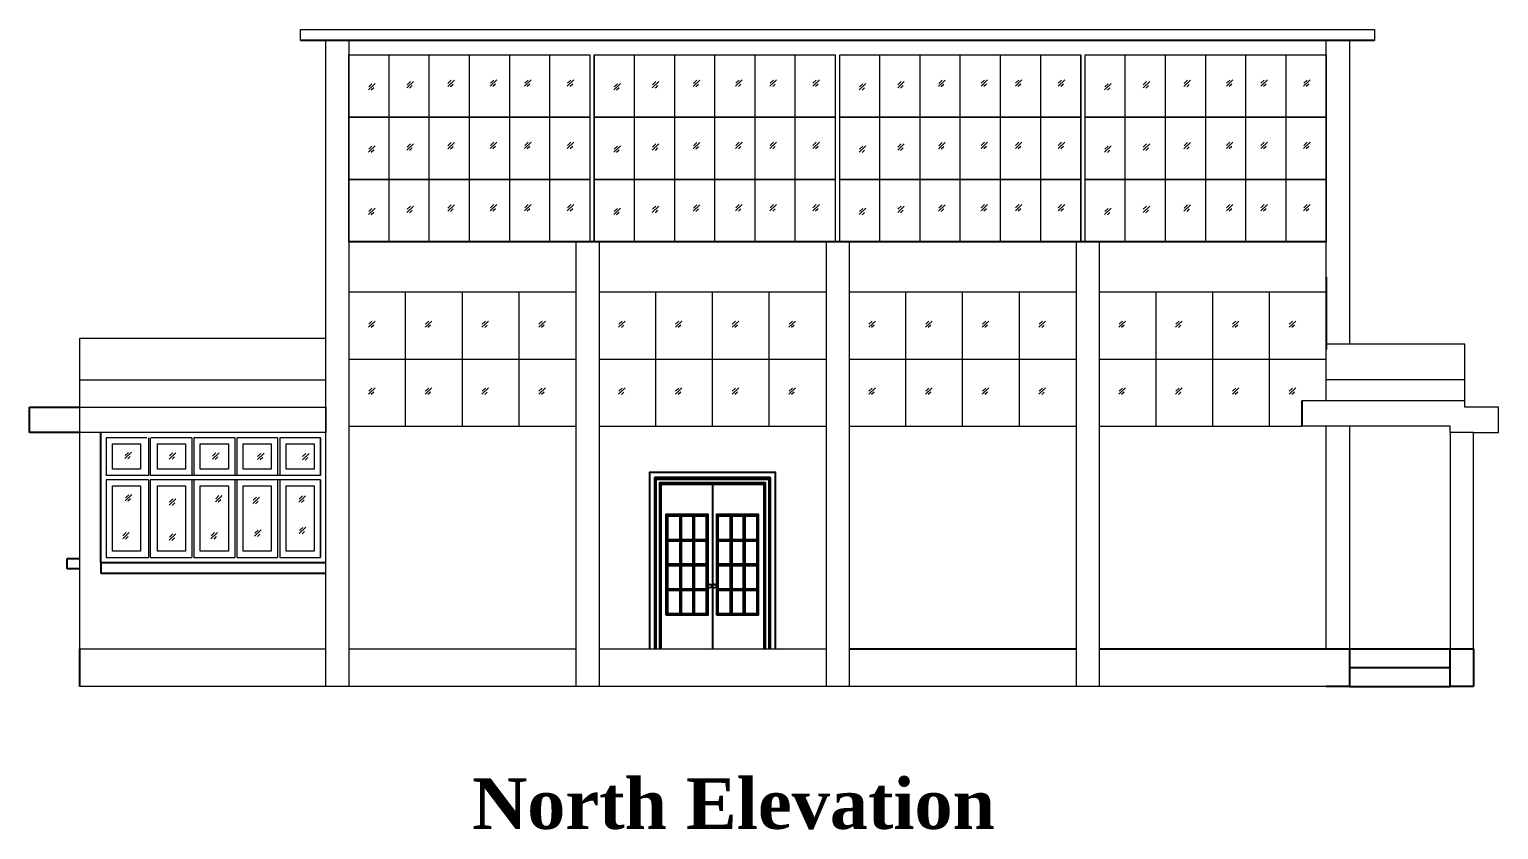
# Model space of a CAD drawing. Header units: inches. Extents: x -6800 to 96653, y -25814 to 17379.
# Drawn here: x 42550 to 43249, y -73 to 308 of the extents above; entities that cross this region are included whole.
import ezdxf

# ---------------------------------------------------------------- set-up
doc = ezdxf.new("R2010")
doc.units = ezdxf.units.IN
doc.header["$MEASUREMENT"] = 0
doc.layers.add('doors', color=52, linetype='Continuous')
doc.layers.add('furniture', color=44, linetype='Continuous', lineweight=15)
doc.layers.add('windows', color=4, linetype='Continuous', lineweight=13)
doc.styles.get("Standard").update_dxf_attribs({"font": 'arial.ttf'})

msp = doc.modelspace()

# ---------------------------------------------------------------- linework, layer by layer
at = {"lineweight": 9, "transparency": 33554687}
for p, q in [((42678.56, 302.61), (42678.56, 307.86)), ((42678.56, 307.86), (43189.56, 307.86)), ((43189.56, 307.86), (43189.56, 302.61)), ((42690.56, -5.04), (42690.56, 302.61)), ((42701.56, 302.61), (42701.56, -5.04)), ((43166.56, 130.96), (43166.56, 302.61)), ((43177.56, 302.61), (43177.56, 157.96)), ((42809.56, 206.7), (42809.56, -5.04)), ((42820.56, 206.7), (42820.56, -5.04)), ((42928.56, 206.7), (42928.56, -5.04)), ((42939.56, 206.7), (42939.56, -5.04)), ((43047.56, 206.7), (43047.56, -5.04)), ((43058.56, 206.7), (43058.56, -5.04)), ((43058.56, 182.7), (43058.56, 118.96)), ((42573.56, 12.96), (42573.56, 160.81)), ((42573.56, 160.81), (42690.56, 160.81)), ((43232.51, 157.96), (43166.56, 157.96)), ((43232.51, 130.96), (43232.51, 157.96)), ((42573.56, 140.96), (42690.56, 140.96)), ((43232.51, 140.96), (43166.56, 140.96)), ((43232.51, 130.96), (43154.98, 130.96)), ((43232.51, 127.96), (43232.51, 130.96)), ((43248.56, 127.96), (43232.51, 127.96)), ((43248.56, 115.96), (43248.56, 127.96)), ((43225.56, 118.96), (43154.98, 118.96)), ((43166.56, 12.96), (43166.56, 118.96)), ((43177.56, 118.96), (43177.56, 12.96)), ((43225.56, 115.96), (43225.56, 118.96)), ((43236.56, 115.96), (43225.56, 115.96)), ((43225.56, 115.96), (43225.56, 12.96)), ((43236.56, 12.96), (43236.56, 115.96)), ((43236.56, 115.96), (43248.56, 115.96)), ((42573.56, 12.96), (42690.56, 12.96)), ((42701.56, 12.96), (42809.56, 12.96)), ((42820.56, 12.96), (42928.56, 12.96)), ((43166.56, -5.04), (42573.56, -5.04))]:
    msp.add_line(p, q, dxfattribs=at)
at = {"transparency": 33554687}
for p, q in [((43189.56, 302.61), (42678.56, 302.61)), ((43166.56, 206.7), (42701.56, 206.7)), ((43166.56, 189.91), (43166.56, 155.44)), ((43154.98, 130.96), (43154.98, 118.96)), ((42583.56, 53.96), (42583.56, 115.96)), ((42583.56, 53.96), (42690.56, 53.96)), ((42583.56, 53.96), (42583.56, 48.96)), ((42583.56, 48.96), (42690.56, 48.96)), ((42573.56, -5.04), (42573.56, 12.96)), ((42573.56, 12.96), (42573.56, 12.96)), ((42939.56, 12.96), (43047.56, 12.96)), ((43058.56, 12.96), (43177.56, 12.96)), ((43177.56, 12.96), (43177.56, -5.04)), ((43177.56, 12.96), (43225.56, 12.96)), ((43225.56, 12.96), (43236.56, 12.96)), ((43225.56, -5.04), (43225.56, 12.96)), ((43236.56, 12.96), (43236.56, -5.04)), ((43225.56, 3.96), (43177.56, 3.96)), ((43177.56, -5.04), (43166.56, -5.04)), ((43177.56, -5.04), (43225.56, -5.04)), ((43236.56, -5.04), (43225.56, -5.04))]:
    msp.add_line(p, q, dxfattribs=at)
at = {"transparency": 33554610}
for p, q in [((42549.56, 115.96), (42549.56, 127.96)), ((42549.56, 127.96), (42573.56, 127.96)), ((42573.56, 115.96), (42549.56, 115.96)), ((42567.56, 50.96), (42567.56, 55.96)), ((42567.56, 55.96), (42573.56, 55.96)), ((42573.56, 50.96), (42567.56, 50.96))]:
    msp.add_line(p, q, dxfattribs=at)
at = {"lineweight": 9, "transparency": 33554687}
msp.add_lwpolyline([(42573.56, 127.96), (42690.56, 127.96), (42690.56, 115.96), (42573.56, 115.96)], close=True, dxfattribs=at)
at = {"layer": 'doors', "transparency": 33554687}
for p, q in [((42874.56, 91.37), (42874.56, 12.96)), ((42858.97, 76.44), (42858.97, 64.99)), ((42859.65, 76.44), (42859.65, 64.99)), ((42865.17, 76.44), (42865.17, 64.99)), ((42865.86, 76.44), (42865.86, 64.99)), ((42882.99, 76.44), (42882.99, 64.99)), ((42883.68, 76.44), (42883.68, 64.99)), ((42889.2, 76.44), (42889.2, 64.99)), ((42889.88, 76.44), (42889.88, 64.99)), ((42853.35, 64.99), (42871.71, 64.99)), ((42853.35, 64.31), (42871.71, 64.31)), ((42858.97, 64.45), (42858.97, 53.34)), ((42859.65, 64.45), (42859.65, 53.34)), ((42865.17, 64.45), (42865.17, 53.34)), ((42865.86, 64.45), (42865.86, 53.34)), ((42877.37, 64.99), (42895.74, 64.99)), ((42877.37, 64.31), (42895.74, 64.31)), ((42882.99, 64.45), (42882.99, 53.34)), ((42883.68, 64.45), (42883.68, 53.34)), ((42889.2, 64.45), (42889.2, 53.34)), ((42889.88, 64.45), (42889.88, 53.34)), ((42853.35, 53.34), (42871.71, 53.34)), ((42853.35, 52.65), (42871.71, 52.65)), ((42858.97, 52.79), (42858.97, 41.51)), ((42859.65, 52.79), (42859.65, 41.51)), ((42865.17, 52.79), (42865.17, 41.51)), ((42865.86, 52.79), (42865.86, 41.51)), ((42877.37, 53.34), (42895.74, 53.34)), ((42877.37, 52.65), (42895.74, 52.65)), ((42882.99, 52.79), (42882.99, 41.51)), ((42883.68, 52.79), (42883.68, 41.51)), ((42889.2, 52.79), (42889.2, 41.51)), ((42889.88, 52.79), (42889.88, 41.51)), ((42853.35, 41.51), (42871.71, 41.51)), ((42853.35, 40.83), (42871.71, 40.83)), ((42858.97, 40.97), (42858.97, 29.69)), ((42859.65, 40.97), (42859.65, 29.69)), ((42865.17, 40.97), (42865.17, 29.69)), ((42865.86, 40.97), (42865.86, 29.69)), ((42877.37, 41.51), (42895.74, 41.51)), ((42877.37, 40.83), (42895.74, 40.83)), ((42882.99, 40.97), (42882.99, 29.69)), ((42883.68, 40.97), (42883.68, 29.69)), ((42889.2, 40.97), (42889.2, 29.69)), ((42889.88, 40.97), (42889.88, 29.69))]:
    msp.add_line(p, q, dxfattribs=at)
for points in [[(42904.56, 12.96), (42904.56, 96.96), (42844.56, 96.96), (42844.56, 12.96)], [(42902.06, 12.96), (42902.06, 94.46), (42847.06, 94.46), (42847.06, 12.96)], [(42847.06, 12.96), (42847.06, 94.46), (42902.06, 94.46), (42902.06, 12.96)], [(42847.75, 12.96), (42847.75, 93.77), (42901.37, 93.77), (42901.37, 12.96)], [(42849.46, 12.96), (42849.46, 92.05), (42899.66, 92.05), (42899.66, 12.96)], [(42850.15, 12.96), (42850.15, 91.37), (42898.97, 91.37), (42898.97, 12.96)]]:
    msp.add_lwpolyline(points, dxfattribs=at)
for points in [[(42852.59, 28.98), (42852.59, 76.99), (42872.26, 76.99), (42872.26, 28.98)], [(42876.62, 28.98), (42876.62, 76.99), (42896.28, 76.99), (42896.28, 28.98)], [(42853.28, 29.67), (42853.28, 76.3), (42871.57, 76.3), (42871.57, 29.67)], [(42877.3, 29.67), (42877.3, 76.3), (42895.59, 76.3), (42895.59, 29.67)]]:
    msp.add_lwpolyline(points, close=True, dxfattribs=at)
for centre in [(42873.35, 42.81), (42875.53, 42.81)]:
    msp.add_circle(centre, 0.88, dxfattribs=at)
at = {"layer": 'furniture', "transparency": 33554687}
for p, q in [((42714.03, 282.01), (42710.88, 279)), ((42712.55, 281.98), (42710.98, 280.48)), ((42713.42, 280.05), (42712.19, 278.87)), ((42732.3, 283.04), (42729.16, 280.04)), ((42730.82, 283.01), (42729.25, 281.51)), ((42731.7, 281.08), (42730.46, 279.9)), ((42751.75, 283.63), (42748.61, 280.62)), ((42750.28, 283.6), (42748.7, 282.1)), ((42751.15, 281.67), (42749.92, 280.49)), ((42771.94, 283.78), (42768.8, 280.77)), ((42770.47, 283.75), (42768.89, 282.25)), ((42771.34, 281.82), (42770.11, 280.64)), ((42788.3, 283.78), (42785.16, 280.77)), ((42786.83, 283.75), (42785.25, 282.25)), ((42787.7, 281.82), (42786.46, 280.64)), ((42808.64, 283.78), (42805.49, 280.77)), ((42807.16, 283.75), (42805.59, 282.25)), ((42808.04, 281.82), (42806.8, 280.64)), ((42830.78, 282.01), (42827.63, 279)), ((42829.3, 281.98), (42827.73, 280.48)), ((42830.17, 280.05), (42828.94, 278.87)), ((42849.05, 283.04), (42845.91, 280.04)), ((42847.57, 283.01), (42846, 281.51)), ((42848.45, 281.08), (42847.21, 279.9)), ((42868.5, 283.63), (42865.36, 280.62)), ((42867.03, 283.6), (42865.45, 282.1)), ((42867.9, 281.67), (42866.67, 280.49)), ((42888.69, 283.78), (42885.55, 280.77)), ((42887.22, 283.75), (42885.64, 282.25)), ((42888.09, 281.82), (42886.86, 280.64)), ((42905.05, 283.78), (42901.91, 280.77)), ((42903.58, 283.75), (42902, 282.25)), ((42904.45, 281.82), (42903.21, 280.64)), ((42925.39, 283.78), (42922.24, 280.77)), ((42923.91, 283.75), (42922.34, 282.25)), ((42924.79, 281.82), (42923.55, 280.64)), ((42947.53, 282.01), (42944.38, 279)), ((42946.05, 281.98), (42944.48, 280.48)), ((42946.92, 280.05), (42945.69, 278.87)), ((42965.8, 283.04), (42962.66, 280.04)), ((42964.32, 283.01), (42962.75, 281.51)), ((42965.2, 281.08), (42963.96, 279.9)), ((42985.25, 283.63), (42982.11, 280.62)), ((42983.78, 283.6), (42982.2, 282.1)), ((42984.65, 281.67), (42983.42, 280.49)), ((43005.44, 283.78), (43002.3, 280.77)), ((43003.97, 283.75), (43002.39, 282.25)), ((43004.84, 281.82), (43003.61, 280.64)), ((43021.8, 283.78), (43018.66, 280.77)), ((43020.33, 283.75), (43018.75, 282.25)), ((43021.2, 281.82), (43019.96, 280.64)), ((43042.14, 283.78), (43038.99, 280.77)), ((43040.66, 283.75), (43039.09, 282.25)), ((43041.54, 281.82), (43040.3, 280.64)), ((43064.28, 282.01), (43061.13, 279)), ((43062.8, 281.98), (43061.23, 280.48)), ((43063.67, 280.05), (43062.44, 278.87)), ((43082.55, 283.04), (43079.41, 280.04)), ((43081.07, 283.01), (43079.5, 281.51)), ((43081.95, 281.08), (43080.71, 279.9)), ((43102, 283.63), (43098.86, 280.62)), ((43100.53, 283.6), (43098.95, 282.1)), ((43101.4, 281.67), (43100.17, 280.49)), ((43122.19, 283.78), (43119.05, 280.77)), ((43120.72, 283.75), (43119.14, 282.25)), ((43121.59, 281.82), (43120.36, 280.64)), ((43138.55, 283.78), (43135.41, 280.77)), ((43137.08, 283.75), (43135.5, 282.25)), ((43137.95, 281.82), (43136.71, 280.64)), ((43158.89, 283.78), (43155.74, 280.77)), ((43157.41, 283.75), (43155.84, 282.25)), ((43158.29, 281.82), (43157.05, 280.64)), ((42714.03, 252.35), (42710.88, 249.34)), ((42712.55, 252.32), (42710.98, 250.81)), ((42732.3, 253.38), (42729.16, 250.37)), ((42730.82, 253.35), (42729.25, 251.84)), ((42751.75, 253.96), (42748.61, 250.96)), ((42750.28, 253.94), (42748.7, 252.43)), ((42751.15, 252), (42749.92, 250.82)), ((42771.94, 254.11), (42768.8, 251.11)), ((42770.47, 254.08), (42768.89, 252.58)), ((42771.34, 252.15), (42770.11, 250.97)), ((42788.3, 254.11), (42785.16, 251.11)), ((42786.83, 254.08), (42785.25, 252.58)), ((42787.7, 252.15), (42786.46, 250.97)), ((42808.64, 254.11), (42805.49, 251.11)), ((42807.16, 254.08), (42805.59, 252.58)), ((42808.04, 252.15), (42806.8, 250.97)), ((42830.78, 252.35), (42827.63, 249.34)), ((42829.3, 252.32), (42827.73, 250.81)), ((42849.05, 253.38), (42845.91, 250.37)), ((42847.57, 253.35), (42846, 251.84)), ((42868.5, 253.96), (42865.36, 250.96)), ((42867.03, 253.94), (42865.45, 252.43)), ((42867.9, 252), (42866.67, 250.82)), ((42888.69, 254.11), (42885.55, 251.11)), ((42887.22, 254.08), (42885.64, 252.58)), ((42888.09, 252.15), (42886.86, 250.97)), ((42905.05, 254.11), (42901.91, 251.11)), ((42903.58, 254.08), (42902, 252.58)), ((42904.45, 252.15), (42903.21, 250.97)), ((42925.39, 254.11), (42922.24, 251.11)), ((42923.91, 254.08), (42922.34, 252.58)), ((42924.79, 252.15), (42923.55, 250.97)), ((42947.53, 252.35), (42944.38, 249.34)), ((42946.05, 252.32), (42944.48, 250.81)), ((42965.8, 253.38), (42962.66, 250.37)), ((42964.32, 253.35), (42962.75, 251.84)), ((42985.25, 253.96), (42982.11, 250.96)), ((42983.78, 253.94), (42982.2, 252.43)), ((42984.65, 252), (42983.42, 250.82)), ((43005.44, 254.11), (43002.3, 251.11)), ((43003.97, 254.08), (43002.39, 252.58)), ((43004.84, 252.15), (43003.61, 250.97)), ((43021.8, 254.11), (43018.66, 251.11)), ((43020.33, 254.08), (43018.75, 252.58)), ((43021.2, 252.15), (43019.96, 250.97)), ((43042.14, 254.11), (43038.99, 251.11)), ((43040.66, 254.08), (43039.09, 252.58)), ((43041.54, 252.15), (43040.3, 250.97)), ((43064.28, 252.35), (43061.13, 249.34)), ((43062.8, 252.32), (43061.23, 250.81)), ((43082.55, 253.38), (43079.41, 250.37)), ((43081.07, 253.35), (43079.5, 251.84)), ((43102, 253.96), (43098.86, 250.96)), ((43100.53, 253.94), (43098.95, 252.43)), ((43101.4, 252), (43100.17, 250.82)), ((43122.19, 254.11), (43119.05, 251.11)), ((43120.72, 254.08), (43119.14, 252.58)), ((43121.59, 252.15), (43120.36, 250.97)), ((43138.55, 254.11), (43135.41, 251.11)), ((43137.08, 254.08), (43135.5, 252.58)), ((43137.95, 252.15), (43136.71, 250.97)), ((43158.89, 254.11), (43155.74, 251.11)), ((43157.41, 254.08), (43155.84, 252.58)), ((43158.29, 252.15), (43157.05, 250.97)), ((42713.42, 250.38), (42712.19, 249.2)), ((42731.7, 251.42), (42730.46, 250.24)), ((42830.17, 250.38), (42828.94, 249.2)), ((42848.45, 251.42), (42847.21, 250.24)), ((42946.92, 250.38), (42945.69, 249.2)), ((42965.2, 251.42), (42963.96, 250.24)), ((43063.67, 250.38), (43062.44, 249.2)), ((43081.95, 251.42), (43080.71, 250.24)), ((42732.3, 223.71), (42729.16, 220.7)), ((42730.82, 223.68), (42729.25, 222.18)), ((42751.75, 224.3), (42748.61, 221.29)), ((42750.28, 224.27), (42748.7, 222.77)), ((42771.94, 224.45), (42768.8, 221.44)), ((42770.47, 224.42), (42768.89, 222.91)), ((42788.3, 224.45), (42785.16, 221.44)), ((42786.83, 224.42), (42785.25, 222.91)), ((42808.64, 224.45), (42805.49, 221.44)), ((42807.16, 224.42), (42805.59, 222.91)), ((42849.05, 223.71), (42845.91, 220.7)), ((42847.57, 223.68), (42846, 222.18)), ((42868.5, 224.3), (42865.36, 221.29)), ((42867.03, 224.27), (42865.45, 222.77)), ((42888.69, 224.45), (42885.55, 221.44)), ((42887.22, 224.42), (42885.64, 222.91)), ((42905.05, 224.45), (42901.91, 221.44)), ((42903.58, 224.42), (42902, 222.91)), ((42925.39, 224.45), (42922.24, 221.44)), ((42923.91, 224.42), (42922.34, 222.91)), ((42965.8, 223.71), (42962.66, 220.7)), ((42964.32, 223.68), (42962.75, 222.18)), ((42985.25, 224.3), (42982.11, 221.29)), ((42983.78, 224.27), (42982.2, 222.77)), ((43005.44, 224.45), (43002.3, 221.44)), ((43003.97, 224.42), (43002.39, 222.91)), ((43021.8, 224.45), (43018.66, 221.44)), ((43020.33, 224.42), (43018.75, 222.91)), ((43042.14, 224.45), (43038.99, 221.44)), ((43040.66, 224.42), (43039.09, 222.91)), ((43082.55, 223.71), (43079.41, 220.7)), ((43081.07, 223.68), (43079.5, 222.18)), ((43102, 224.3), (43098.86, 221.29)), ((43100.53, 224.27), (43098.95, 222.77)), ((43122.19, 224.45), (43119.05, 221.44)), ((43120.72, 224.42), (43119.14, 222.91)), ((43138.55, 224.45), (43135.41, 221.44)), ((43137.08, 224.42), (43135.5, 222.91)), ((43158.89, 224.45), (43155.74, 221.44)), ((43157.41, 224.42), (43155.84, 222.91)), ((42714.03, 222.68), (42710.88, 219.67)), ((42712.55, 222.65), (42710.98, 221.15)), ((42713.42, 220.72), (42712.19, 219.54)), ((42731.7, 221.75), (42730.46, 220.57)), ((42751.15, 222.34), (42749.92, 221.16)), ((42771.34, 222.48), (42770.11, 221.31)), ((42787.7, 222.48), (42786.46, 221.31)), ((42808.04, 222.48), (42806.8, 221.31)), ((42830.78, 222.68), (42827.63, 219.67)), ((42829.3, 222.65), (42827.73, 221.15)), ((42830.17, 220.72), (42828.94, 219.54)), ((42848.45, 221.75), (42847.21, 220.57)), ((42867.9, 222.34), (42866.67, 221.16)), ((42888.09, 222.48), (42886.86, 221.31)), ((42904.45, 222.48), (42903.21, 221.31)), ((42924.79, 222.48), (42923.55, 221.31)), ((42947.53, 222.68), (42944.38, 219.67)), ((42946.05, 222.65), (42944.48, 221.15)), ((42946.92, 220.72), (42945.69, 219.54)), ((42965.2, 221.75), (42963.96, 220.57)), ((42984.65, 222.34), (42983.42, 221.16)), ((43004.84, 222.48), (43003.61, 221.31)), ((43021.2, 222.48), (43019.96, 221.31)), ((43041.54, 222.48), (43040.3, 221.31)), ((43064.28, 222.68), (43061.13, 219.67)), ((43062.8, 222.65), (43061.23, 221.15)), ((43063.67, 220.72), (43062.44, 219.54)), ((43081.95, 221.75), (43080.71, 220.57)), ((43101.4, 222.34), (43100.17, 221.16)), ((43121.59, 222.48), (43120.36, 221.31)), ((43137.95, 222.48), (43136.71, 221.31)), ((43158.29, 222.48), (43157.05, 221.31)), ((42714.03, 169.01), (42710.88, 166)), ((42712.55, 168.98), (42710.98, 167.48)), ((42741.03, 169.01), (42737.88, 166)), ((42739.55, 168.98), (42737.98, 167.48)), ((42768.03, 169.01), (42764.88, 166)), ((42766.55, 168.98), (42764.98, 167.48)), ((42795.03, 169.01), (42791.88, 166)), ((42793.55, 168.98), (42791.98, 167.48)), ((42833.03, 169.01), (42829.88, 166)), ((42831.55, 168.98), (42829.98, 167.48)), ((42860.03, 169.01), (42856.88, 166)), ((42858.55, 168.98), (42856.98, 167.48)), ((42887.03, 169.01), (42883.88, 166)), ((42885.55, 168.98), (42883.98, 167.48)), ((42914.03, 169.01), (42910.88, 166)), ((42912.55, 168.98), (42910.98, 167.48)), ((42952.03, 169.01), (42948.88, 166)), ((42950.55, 168.98), (42948.98, 167.48)), ((42979.03, 169.01), (42975.88, 166)), ((42977.55, 168.98), (42975.98, 167.48)), ((43006.03, 169.01), (43002.88, 166)), ((43004.55, 168.98), (43002.98, 167.48)), ((43033.03, 169.01), (43029.88, 166)), ((43031.55, 168.98), (43029.98, 167.48)), ((43071.03, 169.01), (43067.88, 166)), ((43069.55, 168.98), (43067.98, 167.48)), ((43098.03, 169.01), (43094.88, 166)), ((43096.55, 168.98), (43094.98, 167.48)), ((43125.03, 169.01), (43121.88, 166)), ((43123.55, 168.98), (43121.98, 167.48)), ((43152.03, 169.01), (43148.88, 166)), ((43150.55, 168.98), (43148.98, 167.48)), ((42713.42, 167.05), (42712.19, 165.87)), ((42740.42, 167.05), (42739.19, 165.87)), ((42767.42, 167.05), (42766.19, 165.87)), ((42794.42, 167.05), (42793.19, 165.87)), ((42832.42, 167.05), (42831.19, 165.87)), ((42859.42, 167.05), (42858.19, 165.87)), ((42886.42, 167.05), (42885.19, 165.87)), ((42913.42, 167.05), (42912.19, 165.87)), ((42951.42, 167.05), (42950.19, 165.87)), ((42978.42, 167.05), (42977.19, 165.87)), ((43005.42, 167.05), (43004.19, 165.87)), ((43032.42, 167.05), (43031.19, 165.87)), ((43070.42, 167.05), (43069.19, 165.87)), ((43097.42, 167.05), (43096.19, 165.87)), ((43124.42, 167.05), (43123.19, 165.87)), ((43151.42, 167.05), (43150.19, 165.87)), ((42714.03, 137.14), (42710.88, 134.13)), ((42712.55, 137.11), (42710.98, 135.61)), ((42713.42, 135.18), (42712.19, 134)), ((42741.03, 137.14), (42737.88, 134.13)), ((42739.55, 137.11), (42737.98, 135.61)), ((42740.42, 135.18), (42739.19, 134)), ((42768.03, 137.14), (42764.88, 134.13)), ((42766.55, 137.11), (42764.98, 135.61)), ((42767.42, 135.18), (42766.19, 134)), ((42795.03, 137.14), (42791.88, 134.13)), ((42793.55, 137.11), (42791.98, 135.61)), ((42794.42, 135.18), (42793.19, 134)), ((42833.03, 137.14), (42829.88, 134.13)), ((42831.55, 137.11), (42829.98, 135.61)), ((42832.42, 135.18), (42831.19, 134)), ((42860.03, 137.14), (42856.88, 134.13)), ((42858.55, 137.11), (42856.98, 135.61)), ((42859.42, 135.18), (42858.19, 134)), ((42887.03, 137.14), (42883.88, 134.13)), ((42885.55, 137.11), (42883.98, 135.61)), ((42886.42, 135.18), (42885.19, 134)), ((42914.03, 137.14), (42910.88, 134.13)), ((42912.55, 137.11), (42910.98, 135.61)), ((42913.42, 135.18), (42912.19, 134)), ((42952.03, 137.14), (42948.88, 134.13)), ((42950.55, 137.11), (42948.98, 135.61)), ((42951.42, 135.18), (42950.19, 134)), ((42979.03, 137.14), (42975.88, 134.13)), ((42977.55, 137.11), (42975.98, 135.61)), ((42978.42, 135.18), (42977.19, 134)), ((43006.03, 137.14), (43002.88, 134.13)), ((43004.55, 137.11), (43002.98, 135.61)), ((43005.42, 135.18), (43004.19, 134)), ((43033.03, 137.14), (43029.88, 134.13)), ((43031.55, 137.11), (43029.98, 135.61)), ((43032.42, 135.18), (43031.19, 134)), ((43071.03, 137.14), (43067.88, 134.13)), ((43069.55, 137.11), (43067.98, 135.61)), ((43070.42, 135.18), (43069.19, 134)), ((43098.03, 137.14), (43094.88, 134.13)), ((43096.55, 137.11), (43094.98, 135.61)), ((43097.42, 135.18), (43096.19, 134)), ((43125.03, 137.14), (43121.88, 134.13)), ((43123.55, 137.11), (43121.98, 135.61)), ((43124.42, 135.18), (43123.19, 134)), ((43152.03, 137.14), (43148.88, 134.13)), ((43150.55, 137.11), (43148.98, 135.61)), ((43151.42, 135.18), (43150.19, 134)), ((42583.56, 115.96), (42583.56, 53.96)), ((42690.56, 115.96), (42583.56, 115.96)), ((42583.56, 115.96), (42583.56, 53.96)), ((42605.46, 113.46), (42586.06, 113.46)), ((42586.06, 113.46), (42586.06, 95.46)), ((42606.21, 113.46), (42606.21, 95.46)), ((42606.95, 113.46), (42606.95, 95.46)), ((42625.86, 113.46), (42607.46, 113.46)), ((42626.86, 113.46), (42607.46, 113.46)), ((42626.86, 113.46), (42626.86, 95.46)), ((42646.26, 113.46), (42627.86, 113.46)), ((42627.86, 113.46), (42627.86, 95.46)), ((42647.26, 113.46), (42627.86, 113.46)), ((42627.86, 113.46), (42627.86, 95.46)), ((42647.26, 113.46), (42647.26, 95.46)), ((42666.66, 113.46), (42648.26, 113.46)), ((42648.26, 113.46), (42648.26, 95.46)), ((42667.66, 113.46), (42648.26, 113.46)), ((42648.26, 113.46), (42648.26, 95.46)), ((42667.66, 113.46), (42667.66, 95.46)), ((42688.06, 113.46), (42668.66, 113.46)), ((42668.66, 113.46), (42668.66, 95.46)), ((42688.06, 113.46), (42668.66, 113.46)), ((42668.66, 113.46), (42668.66, 95.46)), ((42688.06, 95.46), (42688.06, 113.46)), ((42688.06, 113.46), (42688.06, 95.46)), ((42690.56, 53.96), (42690.56, 115.96)), ((42598.17, 106.5), (42595.03, 103.5)), ((42596.69, 106.48), (42595.12, 104.97)), ((42619.26, 106.31), (42616.12, 103.31)), ((42617.78, 106.28), (42616.21, 104.78)), ((42639.78, 106.23), (42636.63, 103.22)), ((42638.3, 106.2), (42636.73, 104.69)), ((42661.21, 106.01), (42658.07, 103)), ((42659.74, 105.98), (42658.16, 104.47)), ((42682.59, 105.96), (42679.44, 102.95)), ((42681.11, 105.93), (42679.54, 104.43)), ((42597.57, 104.54), (42596.33, 103.36)), ((42618.66, 104.35), (42617.42, 103.17)), ((42639.17, 104.27), (42637.94, 103.09)), ((42660.61, 104.05), (42659.38, 102.87)), ((42681.99, 104), (42680.75, 102.82)), ((42605.46, 95.46), (42586.06, 95.46)), ((42606.21, 95.46), (42586.06, 95.46)), ((42605.46, 93.46), (42586.06, 93.46)), ((42586.06, 93.46), (42586.06, 56.46)), ((42606.21, 93.46), (42605.46, 93.46)), ((42606.21, 93.46), (42606.21, 56.46)), ((42626.86, 95.46), (42606.95, 95.46)), ((42626.86, 93.46), (42606.95, 93.46)), ((42606.95, 93.46), (42606.95, 56.46)), ((42625.86, 95.46), (42607.46, 95.46)), ((42625.86, 93.46), (42607.46, 93.46)), ((42647.26, 95.46), (42626.86, 95.46)), ((42626.86, 93.46), (42626.86, 56.46)), ((42647.26, 93.46), (42626.86, 93.46)), ((42646.26, 95.46), (42627.86, 95.46)), ((42646.26, 93.46), (42627.86, 93.46)), ((42627.86, 93.46), (42627.86, 56.46)), ((42627.86, 93.46), (42627.86, 56.46)), ((42667.66, 95.46), (42647.26, 95.46)), ((42647.26, 93.46), (42647.26, 56.46)), ((42667.66, 93.46), (42647.26, 93.46)), ((42666.66, 95.46), (42648.26, 95.46)), ((42666.66, 93.46), (42648.26, 93.46)), ((42648.26, 93.46), (42648.26, 56.46)), ((42648.26, 93.46), (42648.26, 56.46)), ((42688.06, 95.46), (42667.66, 95.46)), ((42667.66, 93.46), (42667.66, 56.46)), ((42688.06, 93.46), (42667.66, 93.46)), ((42688.06, 95.46), (42668.66, 95.46)), ((42688.06, 93.46), (42668.66, 93.46)), ((42668.66, 93.46), (42668.66, 56.46)), ((42668.66, 93.46), (42668.66, 56.46)), ((42688.06, 56.46), (42688.06, 93.46)), ((42688.06, 93.46), (42688.06, 56.46)), ((42598.29, 86.34), (42595.15, 83.33)), ((42596.81, 86.31), (42595.24, 84.81)), ((42597.69, 84.38), (42596.45, 83.2)), ((42619.28, 84.33), (42616.14, 81.32)), ((42617.81, 84.3), (42616.23, 82.8)), ((42641.24, 85.91), (42638.09, 82.9)), ((42639.76, 85.88), (42638.19, 84.38)), ((42640.63, 83.95), (42639.4, 82.77)), ((42659.05, 85.17), (42655.9, 82.16)), ((42657.57, 85.14), (42656, 83.64)), ((42680.89, 85.76), (42677.75, 82.75)), ((42679.42, 85.73), (42677.84, 84.22)), ((42618.68, 82.37), (42617.45, 81.19)), ((42658.44, 83.21), (42657.21, 82.03)), ((42680.29, 83.8), (42679.06, 82.62)), ((42681.1, 70.79), (42677.95, 67.79)), ((42679.62, 70.76), (42678.05, 69.26)), ((42597.1, 68.34), (42593.95, 65.33)), ((42595.62, 68.31), (42594.05, 66.81)), ((42596.5, 66.38), (42595.26, 65.2)), ((42619.21, 67.67), (42616.06, 64.66)), ((42617.73, 67.64), (42616.16, 66.14)), ((42618.61, 65.71), (42617.37, 64.53)), ((42639.09, 68.34), (42635.94, 65.33)), ((42637.61, 68.31), (42636.04, 66.8)), ((42638.48, 66.37), (42637.25, 65.2)), ((42659.87, 69.52), (42656.72, 66.51)), ((42658.39, 69.49), (42656.81, 67.99)), ((42659.26, 67.56), (42658.03, 66.38)), ((42680.5, 68.83), (42679.26, 67.65)), ((42586.06, 56.46), (42606.21, 56.46)), ((42606.95, 56.46), (42626.86, 56.46)), ((42607.46, 56.46), (42625.86, 56.46)), ((42627.86, 56.46), (42646.26, 56.46)), ((42627.86, 56.46), (42647.26, 56.46)), ((42648.26, 56.46), (42666.66, 56.46)), ((42648.26, 56.46), (42667.66, 56.46)), ((42668.66, 56.46), (42688.06, 56.46)), ((42668.66, 56.46), (42688.06, 56.46)), ((42583.56, 53.96), (42690.56, 53.96))]:
    msp.add_line(p, q, dxfattribs=at)
for points in [[(42589.06, 110.46), (42602.46, 110.46), (42602.46, 98.46), (42589.06, 98.46)], [(42610.46, 110.46), (42623.86, 110.46), (42623.86, 98.46), (42610.46, 98.46)], [(42630.86, 110.46), (42644.26, 110.46), (42644.26, 98.46), (42630.86, 98.46)], [(42651.26, 110.46), (42664.66, 110.46), (42664.66, 98.46), (42651.26, 98.46)], [(42671.66, 110.46), (42685.06, 110.46), (42685.06, 98.46), (42671.66, 98.46)], [(42589.06, 90.46), (42602.46, 90.46), (42602.46, 59.46), (42589.06, 59.46)], [(42610.46, 90.46), (42623.86, 90.46), (42623.86, 59.46), (42610.46, 59.46)], [(42630.86, 90.46), (42644.26, 90.46), (42644.26, 59.46), (42630.86, 59.46)], [(42651.26, 90.46), (42664.66, 90.46), (42664.66, 59.46), (42651.26, 59.46)], [(42671.66, 90.46), (42685.06, 90.46), (42685.06, 59.46), (42671.66, 59.46)]]:
    msp.add_lwpolyline(points, close=True, dxfattribs=at)
at = {"layer": 'windows', "transparency": 33554687}
for p, q in [((42701.56, 206.7), (42701.56, 295.7)), ((42701.56, 295.7), (42814.06, 295.7)), ((42701.56, 295.7), (42816.31, 295.7)), ((42720.69, 266.03), (42720.69, 295.7)), ((42739.81, 266.03), (42739.81, 295.7)), ((42758.94, 266.03), (42758.94, 295.7)), ((42778.06, 266.03), (42778.06, 295.7)), ((42797.19, 266.03), (42797.19, 295.7)), ((42816.31, 266.03), (42816.31, 295.7)), ((42816.31, 206.7), (42816.31, 295.7)), ((42818.31, 206.7), (42818.31, 295.7)), ((42818.31, 295.7), (42818.31, 266.03)), ((42818.31, 295.7), (42933.06, 295.7)), ((42837.44, 266.03), (42837.44, 295.7)), ((42856.56, 266.03), (42856.56, 295.7)), ((42875.69, 266.03), (42875.69, 295.7)), ((42894.81, 266.03), (42894.81, 295.7)), ((42913.94, 266.03), (42913.94, 295.7)), ((42933.06, 206.7), (42933.06, 295.7)), ((42933.06, 206.7), (42933.06, 295.7)), ((42933.06, 266.03), (42933.06, 295.7)), ((42935.06, 206.7), (42935.06, 295.7)), ((42935.06, 295.7), (43049.81, 295.7)), ((42935.06, 266.03), (42935.06, 295.7)), ((42935.06, 206.7), (42935.06, 295.7)), ((42939.56, 295.7), (43049.81, 295.7)), ((42954.19, 266.03), (42954.19, 295.7)), ((42973.31, 266.03), (42973.31, 295.7)), ((42992.44, 266.03), (42992.44, 295.7)), ((43011.56, 266.03), (43011.56, 295.7)), ((43030.69, 266.03), (43030.69, 295.7)), ((43049.81, 206.7), (43049.81, 295.7)), ((43049.81, 295.7), (43049.81, 266.03)), ((43051.81, 295.7), (43166.56, 295.7)), ((43051.81, 266.03), (43051.81, 295.7)), ((43051.81, 206.7), (43051.81, 295.7)), ((43051.81, 295.7), (43166.56, 295.7)), ((43054.06, 295.7), (43166.56, 295.7)), ((43070.94, 266.03), (43070.94, 295.7)), ((43090.06, 266.03), (43090.06, 295.7)), ((43109.19, 266.03), (43109.19, 295.7)), ((43128.31, 266.03), (43128.31, 295.7)), ((43147.44, 266.03), (43147.44, 295.7)), ((43166.56, 295.7), (43166.56, 266.03)), ((43166.56, 295.7), (43166.56, 266.03)), ((42816.31, 266.03), (42701.56, 266.03)), ((42701.56, 266.03), (42816.31, 266.03)), ((42701.56, 266.03), (42816.31, 266.03)), ((42720.69, 236.37), (42720.69, 266.03)), ((42739.81, 236.37), (42739.81, 266.03)), ((42758.94, 236.37), (42758.94, 266.03)), ((42778.06, 236.37), (42778.06, 266.03)), ((42797.19, 236.37), (42797.19, 266.03)), ((42816.31, 236.37), (42816.31, 266.03)), ((42933.06, 266.03), (42818.31, 266.03)), ((42818.31, 266.03), (42818.31, 236.37)), ((42818.31, 266.03), (42933.06, 266.03)), ((42818.31, 266.03), (42933.06, 266.03)), ((42837.44, 236.37), (42837.44, 266.03)), ((42856.56, 236.37), (42856.56, 266.03)), ((42875.69, 236.37), (42875.69, 266.03)), ((42894.81, 236.37), (42894.81, 266.03)), ((42913.94, 236.37), (42913.94, 266.03)), ((42933.06, 236.37), (42933.06, 266.03)), ((42935.06, 266.03), (43049.81, 266.03)), ((42935.06, 236.37), (42935.06, 266.03)), ((43049.81, 266.03), (42935.06, 266.03)), ((43049.81, 266.03), (42935.06, 266.03)), ((42954.19, 236.37), (42954.19, 266.03)), ((42973.31, 236.37), (42973.31, 266.03)), ((42992.44, 236.37), (42992.44, 266.03)), ((43011.56, 236.37), (43011.56, 266.03)), ((43030.69, 236.37), (43030.69, 266.03)), ((43049.81, 266.03), (43049.81, 236.37)), ((43051.81, 236.37), (43051.81, 266.03)), ((43051.81, 266.03), (43166.56, 266.03)), ((43166.56, 266.03), (43051.81, 266.03)), ((43166.56, 266.03), (43051.81, 266.03)), ((43070.94, 236.37), (43070.94, 266.03)), ((43090.06, 236.37), (43090.06, 266.03)), ((43109.19, 236.37), (43109.19, 266.03)), ((43128.31, 236.37), (43128.31, 266.03)), ((43147.44, 236.37), (43147.44, 266.03)), ((43166.56, 266.03), (43166.56, 236.37)), ((43166.56, 266.03), (43166.56, 236.37)), ((42816.31, 236.37), (42701.56, 236.37)), ((42701.56, 236.37), (42816.31, 236.37)), ((42701.56, 236.37), (42816.31, 236.37)), ((42720.69, 206.7), (42720.69, 236.37)), ((42739.81, 206.7), (42739.81, 236.37)), ((42758.94, 206.7), (42758.94, 236.37)), ((42778.06, 206.7), (42778.06, 236.37)), ((42797.19, 206.7), (42797.19, 236.37)), ((42816.31, 206.7), (42816.31, 236.37)), ((42933.06, 236.37), (42818.31, 236.37)), ((42818.31, 236.37), (42818.31, 206.7)), ((42818.31, 236.37), (42933.06, 236.37)), ((42818.31, 236.37), (42933.06, 236.37)), ((42837.44, 206.7), (42837.44, 236.37)), ((42856.56, 206.7), (42856.56, 236.37)), ((42875.69, 206.7), (42875.69, 236.37)), ((42894.81, 206.7), (42894.81, 236.37)), ((42913.94, 206.7), (42913.94, 236.37)), ((42933.06, 206.7), (42933.06, 236.37)), ((42935.06, 236.37), (43049.81, 236.37)), ((42935.06, 206.7), (42935.06, 236.37)), ((43049.81, 236.37), (42935.06, 236.37)), ((43049.81, 236.37), (42935.06, 236.37)), ((42954.19, 206.7), (42954.19, 236.37)), ((42973.31, 206.7), (42973.31, 236.37)), ((42992.44, 206.7), (42992.44, 236.37)), ((43011.56, 206.7), (43011.56, 236.37)), ((43030.69, 206.7), (43030.69, 236.37)), ((43049.81, 236.37), (43049.81, 206.7)), ((43051.81, 206.7), (43051.81, 236.37)), ((43051.81, 236.37), (43166.56, 236.37)), ((43166.56, 236.37), (43051.81, 236.37)), ((43166.56, 236.37), (43051.81, 236.37)), ((43070.94, 206.7), (43070.94, 236.37)), ((43090.06, 206.7), (43090.06, 236.37)), ((43109.19, 206.7), (43109.19, 236.37)), ((43128.31, 206.7), (43128.31, 236.37)), ((43147.44, 206.7), (43147.44, 236.37)), ((43166.56, 236.37), (43166.56, 206.7)), ((43166.56, 236.37), (43166.56, 206.7)), ((42816.31, 206.7), (42701.56, 206.7)), ((42933.06, 206.7), (42818.31, 206.7)), ((43049.81, 206.7), (42935.06, 206.7)), ((43166.56, 206.7), (43051.81, 206.7)), ((42809.56, 182.7), (42701.56, 182.7)), ((42728.56, 118.96), (42728.56, 182.7)), ((42755.56, 118.96), (42755.56, 182.7)), ((42782.56, 118.96), (42782.56, 182.7)), ((42928.56, 182.7), (42820.56, 182.7)), ((42847.56, 118.96), (42847.56, 182.7)), ((42874.56, 118.96), (42874.56, 182.7)), ((42901.56, 118.96), (42901.56, 182.7)), ((43047.56, 182.7), (42939.56, 182.7)), ((42966.56, 118.96), (42966.56, 182.7)), ((42993.56, 118.96), (42993.56, 182.7)), ((43020.56, 118.96), (43020.56, 182.7)), ((43166.56, 182.7), (43058.56, 182.7)), ((43085.56, 118.96), (43085.56, 182.7)), ((43112.56, 118.96), (43112.56, 182.7)), ((43139.56, 118.96), (43139.56, 182.7)), ((42701.56, 150.83), (42809.56, 150.83)), ((42820.56, 150.83), (42928.56, 150.83)), ((42939.56, 150.83), (43047.56, 150.83)), ((43058.56, 150.83), (43166.56, 150.83)), ((42701.56, 118.96), (42809.56, 118.96)), ((42820.56, 118.96), (42928.56, 118.96)), ((42939.56, 118.96), (43047.56, 118.96)), ((43058.56, 118.96), (43154.98, 118.96))]:
    msp.add_line(p, q, dxfattribs=at)

# ---------------------------------------------------------------- texts
at = {"transparency": 33554687, "insert": (42760.24, -48.79), "char_height": 24, "attachment_point": 1}
msp.add_mtext_dynamic_manual_height_columns('{\\fTimes New Roman|b1|i0|c0|p18;North Elevation}', width=405.7292, gutter_width=1, heights=[0], dxfattribs=at)

doc.saveas('drawing.dxf')
